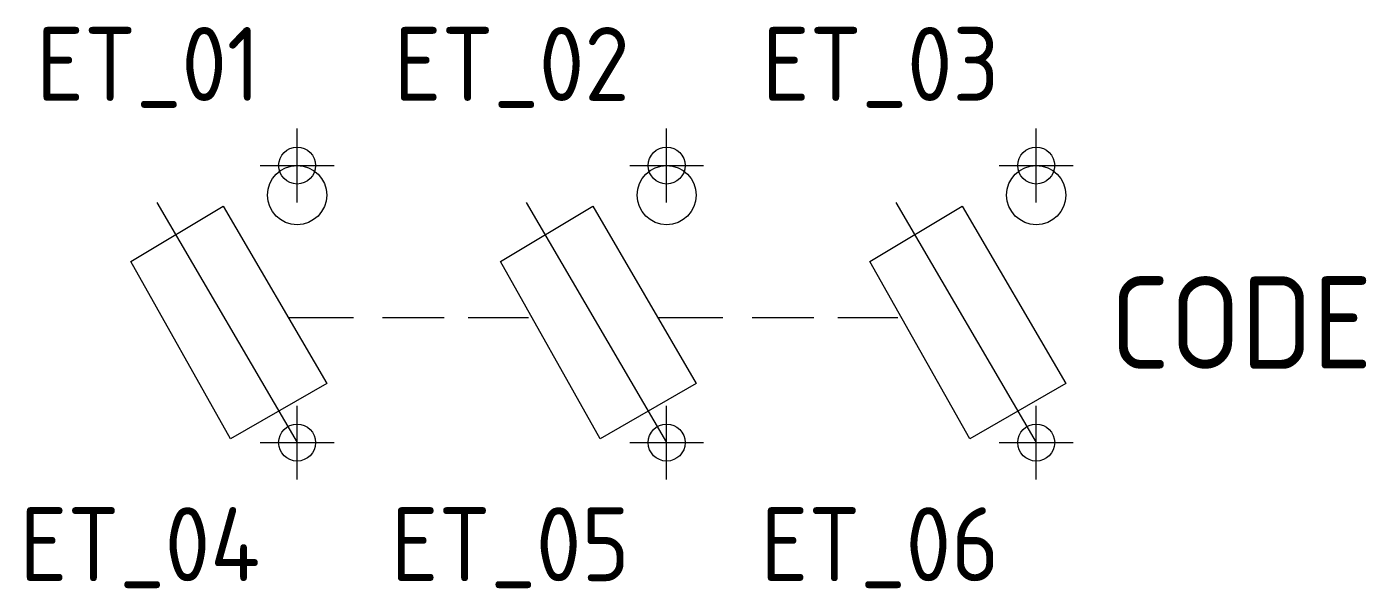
# Model space of a CAD drawing. Extents: x 1842.7 to 1878.9, y 3862.3 to 3877.5.
import ezdxf
from ezdxf.enums import TextEntityAlignment as Align

# ---------------------------------------------------------------- set-up
doc = ezdxf.new("R2010")
doc.units = 0
doc.header["$LTSCALE"] = 10
doc.header["$MEASUREMENT"] = 0
doc.header["$PDMODE"] = 34
doc.header["$PDSIZE"] = -5
doc.layers.get('0').update_dxf_attribs({"linetype": 'CONTINUOUS'})
for name, color, linetype in [('C', 7, 'CONTINUOUS'), ('TKST2', 1, 'CONTINUOUS'), ('TKST3', 3, 'CONTINUOUS')]:
    doc.layers.add(name, color=color, linetype=linetype)
doc.styles.get("Standard").update_dxf_attribs({"font": 'iso8.shx'})

msp = doc.modelspace()

# ---------------------------------------------------------------- linework, layer by layer
at = {"linetype": 'CONTINUOUS'}
for p, q in [((1849.759, 3869.634), (1851.523, 3869.634)), ((1852.312, 3869.634), (1853.981, 3869.634)), ((1854.631, 3869.634), (1856.259, 3869.634)), ((1859.759, 3869.634), (1861.523, 3869.634)), ((1862.312, 3869.634), (1863.981, 3869.634)), ((1864.631, 3869.634), (1866.259, 3869.634))]:
    msp.add_line(p, q, dxfattribs=at)
for points in [[(1849, 3873.75), (1851, 3873.75)], [(1859, 3873.75), (1861, 3873.75)], [(1869, 3873.75), (1871, 3873.75)], [(1846.2, 3872.75), (1850, 3866.25)], [(1856.2, 3872.75), (1860, 3866.25)], [(1866.2, 3872.75), (1870, 3866.25)], [(1845.5, 3871.15), (1848, 3872.65), (1850.8, 3867.85), (1848.2, 3866.35), (1845.5, 3871.15)], [(1855.5, 3871.15), (1858, 3872.65), (1860.8, 3867.85), (1858.2, 3866.35), (1855.5, 3871.15)], [(1865.5, 3871.15), (1868, 3872.65), (1870.8, 3867.85), (1868.2, 3866.35), (1865.5, 3871.15)]]:
    msp.add_lwpolyline(points)
for centre in [(1850, 3872.95), (1860, 3872.95), (1870, 3872.95)]:
    msp.add_circle(centre, 0.8)
at = {"layer": 'C', "color": 1}
msp.add_point((1850, 3873.75), dxfattribs=at)
at = {"layer": 'C', "color": 3}
msp.add_point((1860, 3873.75), dxfattribs=at)
at = {"layer": 'C', "color": 5}
msp.add_point((1870, 3873.75), dxfattribs=at)
at = {"layer": 'C', "color": 2}
msp.add_point((1850, 3866.25), dxfattribs=at)
at = {"layer": 'C', "color": 4}
msp.add_point((1860, 3866.25), dxfattribs=at)
at = {"layer": 'C', "color": 6}
msp.add_point((1870, 3866.25), dxfattribs=at)

# ---------------------------------------------------------------- texts
at = {"layer": 'TKST2'}
for tag, p in [('ET_01', (1849, 3875.5)), ('ET_02', (1859, 3875.5)), ('ET_03', (1869, 3875.5))]:
    msp.add_attdef(tag, text='', height=2, dxfattribs=at).set_placement(p, align=Align.RIGHT)
for tag, p in [('ET_04', (1849, 3864.5)), ('ET_05', (1859, 3864.5)), ('ET_06', (1869, 3864.5))]:
    msp.add_attdef(tag, text='', height=2, dxfattribs=at).set_placement(p, align=Align.TOP_RIGHT)
at = {"layer": 'TKST3'}
msp.add_attdef('CODE', (1872, 3868.25), '-Q', height=2.5, dxfattribs=at)

doc.saveas('drawing.dxf')
